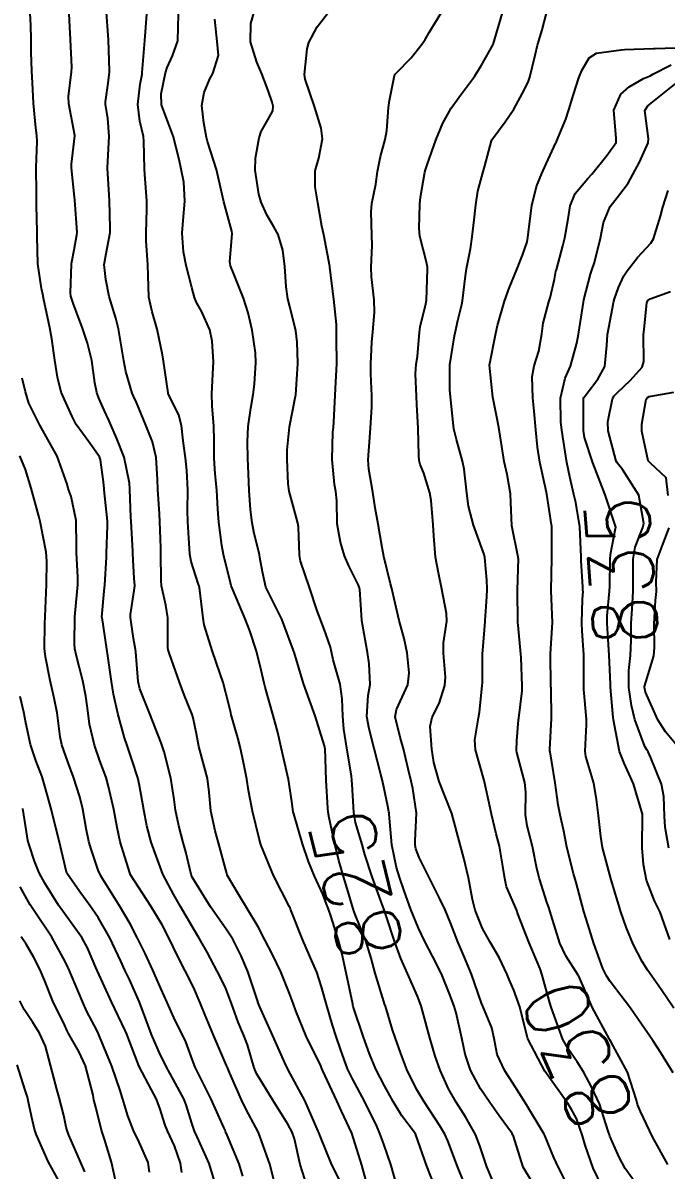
# Model space of a CAD drawing. Header units: metres. Extents: x 307586 to 320046, y 7427249 to 7434250.
# Drawn here: x 319281.1 to 319321.3, y 7429251.9 to 7429323.5 of the extents above; entities that cross this region are included whole.
import ezdxf
from ezdxf.enums import TextEntityAlignment as Align

# ---------------------------------------------------------------- set-up
doc = ezdxf.new("R2010")
doc.units = ezdxf.units.M
doc.header["$MEASUREMENT"] = 0
for name, color, linetype in [('Cotas', 45, 'Continuous'), ('Curvas de Nivel 1m', 11, 'Continuous'), ('Curvas de Nivel 5m', 15, 'Continuous'), ('Vias Primárias', 230, 'Continuous')]:
    doc.layers.add(name, color=color, linetype=linetype)
doc.styles.add('Style-STANDARD', font='STANDARD.shx')

msp = doc.modelspace()

# ---------------------------------------------------------------- linework, layer by layer
at = {"layer": 'Curvas de Nivel 1m', "flags": 128}
for points, elevation in [([(319301.26, 7429250.61), (319300.419, 7429252.252), (319299.671, 7429254.112), (319299.614, 7429254.271), (319299.575, 7429254.369), (319298.738, 7429256.28), (319297.721, 7429258.143), (319297.644, 7429258.291), (319297.579, 7429258.437), (319296.747, 7429260.3), (319295.91, 7429262.16), (319295.849, 7429262.309), (319295.767, 7429262.57), (319295.173, 7429264.319), (319294.771, 7429265.294), (319294.241, 7429266.334), (319293.822, 7429266.971), (319292.846, 7429268.35), (319291.859, 7429269.932), (319291.703, 7429270.204), (319291.643, 7429270.363), (319291.301, 7429271.793), (319291.143, 7429272.371), (319290.864, 7429273.41), (319290.671, 7429274.379), (319290.582, 7429275.043), (319290.376, 7429276.383), (319289.958, 7429278.033), (319289.838, 7429278.391), (319289.768, 7429278.589), (319289.051, 7429280.399), (319288.439, 7429281.965), (319288.327, 7429282.407), (319288.181, 7429284.258), (319288.162, 7429284.409), (319288.04, 7429285.107), (319287.859, 7429286.412), (319287.863, 7429286.604), (319288.078, 7429288.1), (319288.118, 7429288.374), (319288.118, 7429288.41), (319288.087, 7429288.847), (319287.993, 7429290.411), (319287.991, 7429290.524), (319287.894, 7429292.412), (319287.882, 7429292.657), (319287.807, 7429294.413), (319287.78, 7429294.79), (319287.463, 7429296.417), (319286.989, 7429297.624), (319286.62, 7429298.426), (319286.495, 7429298.716), (319286.212, 7429299.342), (319285.874, 7429300.098), (319285.744, 7429300.445), (319285.622, 7429301.053), (319285.437, 7429302.448), (319285.179, 7429303.531), (319284.855, 7429304.454), (319284.288, 7429305.96), (319284.126, 7429306.462), (319284.101, 7429306.656), (319284.165, 7429308.462), (319284.182, 7429308.604), (319284.332, 7429309.341), (319284.513, 7429310.287), (319284.524, 7429310.458), (319284.385, 7429312.438), (319284.383, 7429312.46), (319284.365, 7429312.625), (319284.166, 7429314.462), (319284.173, 7429314.684), (319284.384, 7429316.46), (319284.385, 7429316.489), (319284.004, 7429318.464), (319283.99, 7429318.922), (319284.168, 7429320.463), (319284.181, 7429320.748), (319284.104, 7429322.464), (319284.078, 7429322.875), (319283.995, 7429324.465)], 821), ([(319302.549, 7429251.316), (319302.293, 7429252.234), (319301.673, 7429254.24), (319301.033, 7429255.597), (319300.742, 7429256.254), (319299.857, 7429258.132), (319299.791, 7429258.269), (319299.769, 7429258.315), (319299.724, 7429258.426), (319298.815, 7429260.279), (319298.176, 7429261.869), (319298.021, 7429262.287), (319297.773, 7429262.954), (319297.239, 7429264.296), (319296.718, 7429265.386), (319296.245, 7429266.306), (319295.825, 7429267.099), (319295.089, 7429268.321), (319294.619, 7429269.097), (319293.893, 7429270.34), (319293.884, 7429270.361), (319293.864, 7429270.427), (319293.341, 7429272.345), (319293.138, 7429273.104), (319292.866, 7429274.35), (319292.757, 7429275.52), (319292.654, 7429276.353), (319292.191, 7429278.126), (319292.127, 7429278.358), (319291.971, 7429279.151), (319291.774, 7429280.157), (319291.709, 7429280.364), (319291.211, 7429281.588), (319290.917, 7429282.376), (319290.284, 7429284.131), (319290.199, 7429284.388), (319290.18, 7429284.533), (319290.182, 7429286.388), (319290.065, 7429287.172), (319289.789, 7429288.393), (319289.759, 7429288.72), (319289.753, 7429290.393), (319289.745, 7429290.755), (319289.682, 7429292.394), (319289.659, 7429292.866), (319289.554, 7429294.396), (319289.532, 7429295.023), (319289.464, 7429296.397), (319289.226, 7429297.361), (319288.814, 7429298.404), (319288.217, 7429299.817), (319288.036, 7429300.227), (319287.96, 7429300.414), (319287.564, 7429301.748), (319287.432, 7429302.422), (319287.264, 7429303.419), (319287.112, 7429304.427), (319286.944, 7429305.094), (319286.516, 7429306.437), (319286.309, 7429307.496), (319286.216, 7429308.441), (319286.221, 7429308.544), (319286.33, 7429309.116), (319286.574, 7429310.437), (319286.593, 7429310.684), (319286.536, 7429312.437), (319286.416, 7429314.416), (319286.416, 7429314.44), (319286.415, 7429314.462), (319286.513, 7429316.438), (319286.429, 7429317.545), (319286.301, 7429318.441), (319286.3, 7429318.585), (319286.456, 7429319.742), (319286.544, 7429320.439), (319286.547, 7429320.522), (319286.483, 7429322.44), (319286.325, 7429324.442)], 822), ([(319310.455, 7429251.312), (319310.098, 7429252.135), (319309.663, 7429253.447), (319309.394, 7429254.144), (319308.769, 7429255.245), (319308.179, 7429256.165), (319307.706, 7429257.011), (319307.174, 7429258.175), (319306.868, 7429259.042), (319306.531, 7429260.182), (319306.087, 7429261.86), (319305.996, 7429262.188), (319305.772, 7429262.79), (319305.135, 7429264.2), (319304.724, 7429265.128), (319304.334, 7429266.212), (319303.836, 7429267.741), (319303.669, 7429268.222), (319303.561, 7429268.508), (319302.944, 7429270.229), (319302.49, 7429271.621), (319302.305, 7429272.236), (319301.904, 7429273.623), (319301.794, 7429274.242), (319301.686, 7429275.999), (319301.677, 7429276.244), (319301.644, 7429276.538), (319301.362, 7429278.249), (319301.174, 7429279.451), (319301.109, 7429280.253), (319301.073, 7429281.333), (319300.932, 7429282.256), (319300.511, 7429283.777), (319300.401, 7429284.264), (319300.331, 7429284.561), (319300.044, 7429285.387), (319299.707, 7429286.273), (319299.502, 7429286.834), (319299.029, 7429288.281), (319298.466, 7429289.919), (319298.393, 7429290.287), (319298.34, 7429292.068), (319298.308, 7429292.288), (319298.132, 7429292.916), (319297.755, 7429294.294), (319297.697, 7429294.755), (319297.632, 7429296.295), (319297.629, 7429296.848), (319297.78, 7429298.294), (319298.156, 7429300.224), (319298.165, 7429300.291), (319298.233, 7429301.275), (319298.29, 7429302.242), (319298.294, 7429302.289), (319298.262, 7429303.582), (319298.18, 7429304.291), (319297.796, 7429305.805), (319297.672, 7429306.299), (319297.563, 7429307.042), (319297.484, 7429308.303), (319297.365, 7429309.336), (319297.067, 7429310.309), (319296.806, 7429310.772), (319296.355, 7429311.528), (319296.013, 7429312.324), (319295.868, 7429312.827), (319295.635, 7429314.328), (319295.658, 7429315.07), (319295.889, 7429316.325), (319296.018, 7429316.725), (319296.43, 7429317.448), (319296.731, 7429318.023), (319296.75, 7429318.315), (319296.698, 7429318.568), (319296.453, 7429319.287), (319296.056, 7429320.324), (319295.733, 7429321.064), (319295.344, 7429322.331), (319295.363, 7429323.468), (319295.609, 7429324.329)], 826), ([(319313.506, 7429250.219), (319312.356, 7429252.113), (319311.752, 7429254.04), (319311.723, 7429254.12), (319311.674, 7429254.207), (319310.873, 7429255.316), (319310.285, 7429256.141), (319309.706, 7429257.005), (319309.08, 7429258.156), (319308.734, 7429259.159), (319308.526, 7429260.162), (319308.174, 7429261.751), (319308.05, 7429262.167), (319307.774, 7429262.934), (319307.258, 7429264.175), (319306.714, 7429265.271), (319306.229, 7429266.186), (319305.826, 7429267.03), (319305.346, 7429268.197), (319304.949, 7429269.299), (319304.646, 7429270.208), (319304.462, 7429270.805), (319304.163, 7429272.216), (319303.999, 7429274.131), (319303.997, 7429274.219), (319303.987, 7429274.293), (319303.917, 7429274.646), (319303.582, 7429276.224), (319303.464, 7429276.701), (319303.061, 7429278.229), (319302.741, 7429279.467), (319302.613, 7429280.234), (319302.698, 7429281.531), (319302.806, 7429282.232), (319302.745, 7429283.51), (319302.639, 7429284.234), (319302.325, 7429285.962), (319302.288, 7429286.238), (319302.172, 7429288.149), (319302.154, 7429288.239), (319302.085, 7429288.43), (319301.472, 7429289.624), (319301.215, 7429290.253), (319300.958, 7429291.104), (319300.754, 7429292.261), (319300.724, 7429293.681), (319300.667, 7429294.262), (319300.593, 7429294.699), (319300.445, 7429296.266), (319300.488, 7429297.976), (319300.518, 7429298.265), (319300.55, 7429298.608), (319300.627, 7429300.264), (319300.654, 7429300.691), (319300.737, 7429302.263), (319300.716, 7429303.814), (319300.711, 7429304.263), (319300.702, 7429304.689), (319300.552, 7429306.266), (319300.32, 7429308.079), (319300.297, 7429308.27), (319300.291, 7429308.302), (319299.928, 7429310.274), (319299.803, 7429310.821), (319299.548, 7429312.278), (319299.387, 7429313.271), (319299.382, 7429314.28), (319299.617, 7429315.062), (319299.848, 7429316.276), (319299.755, 7429316.944), (319299.33, 7429318.281), (319298.755, 7429319.992), (319298.71, 7429320.288), (319298.874, 7429321.891), (319298.987, 7429322.285), (319299.513, 7429323.265), (319300.294, 7429324.272)], 827), ([(319304.462, 7429251.039), (319304.127, 7429252.213), (319303.663, 7429253.556), (319303.414, 7429254.223), (319303.221, 7429254.681), (319302.466, 7429256.232), (319301.714, 7429257.617), (319301.408, 7429258.245), (319300.953, 7429259.469), (319300.687, 7429260.256), (319300.461, 7429260.971), (319300.078, 7429262.265), (319299.779, 7429263.374), (319299.476, 7429264.273), (319299.227, 7429264.847), (319298.608, 7429266.282), (319297.842, 7429268.216), (319297.812, 7429268.29), (319297.775, 7429268.359), (319296.787, 7429270.301), (319296.014, 7429272.176), (319295.972, 7429272.309), (319295.888, 7429272.617), (319295.462, 7429274.317), (319295.213, 7429275.608), (319295.109, 7429276.322), (319294.908, 7429277.366), (319294.69, 7429278.329), (319294.547, 7429278.91), (319294.139, 7429280.338), (319294.11, 7429280.464), (319293.989, 7429280.977), (319293.638, 7429282.344), (319293.454, 7429282.903), (319292.941, 7429284.351), (319292.46, 7429285.945), (319292.379, 7429286.357), (319292.16, 7429288.281), (319292.144, 7429288.359), (319292.085, 7429288.53), (319291.63, 7429289.898), (319291.557, 7429290.368), (319291.466, 7429291.72), (319291.427, 7429292.37), (319291.42, 7429293.084), (319291.422, 7429294.371), (319291.369, 7429295.576), (319291.289, 7429296.373), (319291.143, 7429297.422), (319291.03, 7429298.378), (319290.865, 7429299.036), (319290.222, 7429300.346), (319290.203, 7429300.39), (319290.194, 7429300.42), (319289.903, 7429302.393), (319289.845, 7429302.798), (319289.515, 7429304.398), (319289.203, 7429305.481), (319289.005, 7429306.403), (319288.961, 7429307.755), (319288.943, 7429308.404), (319288.841, 7429309.902), (319288.822, 7429310.405), (319288.869, 7429311.893), (319288.874, 7429312.405), (319288.741, 7429314.054), (319288.721, 7429314.407), (319288.694, 7429316.124), (319288.658, 7429316.408), (319288.427, 7429317.382), (319288.309, 7429318.412), (319288.456, 7429319.681), (319288.571, 7429320.3), (319288.588, 7429320.409), (319288.723, 7429322.166), (319288.748, 7429322.407), (319288.864, 7429324.05)], 823), ([(319306.808, 7429251.002), (319306.344, 7429252.183), (319305.672, 7429254.129), (319305.637, 7429254.191), (319304.797, 7429255.316), (319304.241, 7429256.212), (319303.707, 7429257.182), (319303.175, 7429258.225), (319302.768, 7429259.194), (319302.394, 7429260.233), (319301.762, 7429262.13), (319301.738, 7429262.216), (319301.73, 7429262.24), (319301.722, 7429262.282), (319301.322, 7429264.247), (319301.043, 7429265.489), (319300.842, 7429266.255), (319300.373, 7429267.723), (319300.182, 7429268.265), (319300.096, 7429268.516), (319299.852, 7429269.149), (319299.341, 7429270.275), (319298.971, 7429271.18), (319298.587, 7429272.283), (319298.038, 7429274.162), (319298.014, 7429274.289), (319297.919, 7429274.923), (319297.706, 7429276.292), (319297.653, 7429276.577), (319297.261, 7429278.297), (319297.04, 7429279.232), (319296.758, 7429280.302), (319296.251, 7429282.057), (319296.189, 7429282.308), (319296.015, 7429283.12), (319295.715, 7429284.315), (319295.296, 7429285.572), (319295.014, 7429286.326), (319294.215, 7429288.204), (319294.151, 7429288.339), (319294.134, 7429288.39), (319294.085, 7429288.578), (319293.661, 7429290.344), (319293.553, 7429290.901), (319293.359, 7429292.348), (319293.314, 7429293.169), (319293.24, 7429294.349), (319293.136, 7429295.378), (319293.075, 7429296.351), (319293.081, 7429297.46), (319293.062, 7429298.351), (319292.947, 7429299.622), (319292.926, 7429300.353), (319293.001, 7429301.587), (319293.037, 7429302.352), (319292.958, 7429303.658), (319292.795, 7429304.355), (319292.285, 7429305.524), (319291.98, 7429306.055), (319291.845, 7429306.367), (319291.684, 7429306.988), (319291.327, 7429308.375), (319291.171, 7429309.217), (319291.088, 7429310.379), (319291.142, 7429311.17), (319291.253, 7429312.377), (319291.192, 7429313.567), (319291.024, 7429314.381), (319290.902, 7429314.887), (319290.544, 7429316.388), (319290.418, 7429316.726), (319289.784, 7429318.397), (319289.764, 7429319.083), (319290.046, 7429320.394), (319290.138, 7429320.721), (319290.473, 7429321.447), (319290.806, 7429322.385), (319290.848, 7429324.045)], 824), ([(319315.573, 7429250.122), (319314.575, 7429252.086), (319314.286, 7429252.717), (319313.72, 7429254.099), (319313.704, 7429254.131), (319313.674, 7429254.174), (319312.5, 7429256.112), (319311.711, 7429257.357), (319311.212, 7429258.128), (319310.741, 7429259.143), (319310.545, 7429260.138), (319310.412, 7429260.8), (319309.839, 7429262.149), (319309.816, 7429262.201), (319309.766, 7429262.34), (319309.148, 7429264.156), (319308.658, 7429265.308), (319308.281, 7429266.165), (319307.831, 7429267.35), (319307.486, 7429268.174), (319307.14, 7429268.887), (319306.49, 7429270.184), (319305.875, 7429271.433), (319305.667, 7429271.979), (319305.62, 7429272.194), (319305.616, 7429272.465), (319305.7, 7429274.193), (319305.473, 7429275.741), (319305.368, 7429276.198), (319305.179, 7429276.966), (319304.884, 7429278.206), (319304.694, 7429278.933), (319304.365, 7429280.214), (319304.448, 7429280.673), (319305.156, 7429282.203), (319305.256, 7429282.959), (319305.116, 7429284.204), (319304.929, 7429285.094), (319304.623, 7429286.211), (319304.177, 7429288.123), (319304.161, 7429288.219), (319304.147, 7429288.282), (319304.086, 7429288.514), (319303.67, 7429290.224), (319303.561, 7429290.772), (319303.309, 7429292.228), (319303.128, 7429293.24), (319302.971, 7429294.232), (319302.735, 7429295.667), (319302.694, 7429296.235), (319302.784, 7429297.644), (319302.832, 7429298.234), (319302.922, 7429299.527), (319302.918, 7429300.233), (319302.863, 7429301.608), (319302.85, 7429302.234), (319302.908, 7429303.589), (319302.982, 7429304.233), (319303.084, 7429305.433), (319303.053, 7429306.232), (319302.894, 7429307.654), (319302.869, 7429308.235), (319302.929, 7429309.642), (319302.927, 7429310.234), (319302.878, 7429311.715), (319302.923, 7429312.234), (319303.17, 7429313.443), (319303.278, 7429314.231), (319303.452, 7429315.18), (319303.754, 7429316.227), (319303.848, 7429316.799), (319303.96, 7429318.225), (319304.016, 7429318.656), (319304.326, 7429320.221), (319304.378, 7429320.307), (319304.465, 7429320.391), (319305.368, 7429321.323), (319306.068, 7429322.204), (319306.237, 7429322.461), (319306.5, 7429322.905), (319307.295, 7429324.188)], 828), ([(319317.625, 7429250.201), (319316.741, 7429252.059), (319316.244, 7429253.488), (319316.072, 7429254.066), (319315.684, 7429255.144), (319315.37, 7429255.755), (319315.147, 7429256.078), (319313.723, 7429258.1), (319312.655, 7429260.111), (319312.276, 7429261.604), (319312.163, 7429262.116), (319311.783, 7429263.149), (319311.488, 7429263.824), (319311.357, 7429264.127), (319310.869, 7429265.2), (319310.297, 7429266.143), (319309.826, 7429266.995), (319309.37, 7429268.155), (319309.2, 7429268.806), (319308.956, 7429270.159), (319308.655, 7429271.383), (319308.443, 7429272.164), (319307.913, 7429274.17), (319307.112, 7429276.178), (319306.78, 7429277.352), (319306.66, 7429278.183), (319306.548, 7429279.614), (319306.674, 7429280.183), (319307.126, 7429281.044), (319307.482, 7429282.175), (319307.509, 7429282.677), (319307.389, 7429284.176), (319307.388, 7429284.828), (319307.589, 7429286.175), (319307.575, 7429286.661), (319307.288, 7429288.178), (319307.087, 7429289.186), (319306.893, 7429290.182), (319306.787, 7429291.512), (319306.749, 7429292.184), (319306.614, 7429293.717), (319306.528, 7429294.186), (319306.165, 7429295.418), (319305.941, 7429295.964), (319305.879, 7429296.194), (319305.853, 7429296.52), (319305.808, 7429298.196), (319305.73, 7429299.71), (319305.695, 7429300.198), (319305.639, 7429301.608), (319305.685, 7429302.206), (319305.768, 7429302.687), (319305.896, 7429304.204), (319305.935, 7429304.544), (319306.291, 7429305.97), (319306.321, 7429306.2), (319306.389, 7429308.132), (319306.392, 7429308.199), (319306.393, 7429308.268), (319306.327, 7429308.578), (319305.92, 7429310.204), (319305.873, 7429310.68), (319305.912, 7429312.205), (319305.956, 7429312.625), (319306.227, 7429314.202), (319306.265, 7429314.33), (319306.398, 7429314.704), (319306.903, 7429316.193), (319307.358, 7429317.257), (319307.878, 7429318.178), (319308.451, 7429319.006), (319308.958, 7429319.665), (319309.316, 7429320.161), (319309.757, 7429320.874), (319310.493, 7429322.15), (319311.08, 7429324.141)], 829), ([(319321.385, 7429252.273), (319320.429, 7429254.012), (319319.689, 7429255.579), (319319.555, 7429255.885), (319319.506, 7429256.023), (319319.431, 7429256.29), (319318.868, 7429258.039), (319317.828, 7429259.963), (319317.769, 7429260.05), (319317.744, 7429260.095), (319316.699, 7429262.061), (319315.829, 7429264.033), (319315.81, 7429264.07), (319315.793, 7429264.1), (319315.023, 7429265.299), (319314.662, 7429266.087), (319314.102, 7429267.833), (319314.031, 7429268.097), (319313.99, 7429268.243), (319313.848, 7429268.643), (319313.382, 7429270.105), (319313.227, 7429270.752), (319312.942, 7429272.11), (319312.605, 7429273.414), (319312.502, 7429274.114), (319312.538, 7429275.503), (319312.474, 7429276.115), (319311.961, 7429277.987), (319311.937, 7429278.12), (319311.969, 7429278.72), (319312.078, 7429280.023), (319312.091, 7429280.119), (319312.291, 7429281.835), (319312.296, 7429282.117), (319312.238, 7429283.91), (319312.225, 7429284.118), (319312.051, 7429285.937), (319312.033, 7429286.101), (319312.033, 7429286.12), (319312.033, 7429286.14), (319312.019, 7429288.121), (319312.063, 7429290.081), (319312.059, 7429290.121), (319312.043, 7429290.182), (319311.655, 7429292.127), (319311.595, 7429293.576), (319311.58, 7429294.129), (319311.37, 7429295.337), (319311.18, 7429296.135), (319310.983, 7429297.346), (319310.87, 7429298.14), (319310.756, 7429298.689), (319310.46, 7429300.146), (319310.253, 7429302.15), (319310.654, 7429304.144), (319310.763, 7429304.628), (319311.194, 7429306.136), (319311.487, 7429306.951), (319311.975, 7429308.125), (319312.332, 7429309.023), (319312.608, 7429309.85), (319312.664, 7429310.117), (319312.838, 7429311.643), (319312.906, 7429312.115), (319313.204, 7429313.292), (319313.519, 7429314.109), (319313.792, 7429314.713), (319314.412, 7429316.028), (319314.437, 7429316.075), (319314.448, 7429316.1), (319315.025, 7429317.503), (319315.207, 7429318.092), (319315.497, 7429319.045), (319315.841, 7429320.086), (319316.016, 7429320.538), (319316.482, 7429321.332), (319316.94, 7429321.619), (319318.49, 7429321.828), (319318.699, 7429321.839), (319320.491, 7429321.915), (319320.603, 7429321.916), (319322.492, 7429321.966)], 831), ([(319321.723, 7429258), (319320.967, 7429259.244), (319320.453, 7429260.019), (319319.758, 7429261.041), (319319.054, 7429262.037), (319317.789, 7429263.695), (319317.567, 7429264.052), (319317.342, 7429264.51), (319316.783, 7429266.06), (319316.294, 7429267.608), (319316.153, 7429268.067), (319315.854, 7429269.164), (319315.668, 7429269.879), (319315.615, 7429270.074), (319315.511, 7429270.432), (319315.094, 7429272.082), (319314.893, 7429273.075), (319314.67, 7429274.089), (319314.551, 7429274.722), (319314.368, 7429276.093), (319314.044, 7429278.017), (319314.034, 7429278.099), (319314.032, 7429278.167), (319314.126, 7429280.098), (319314.101, 7429282.009), (319314.097, 7429282.099), (319314.094, 7429282.179), (319314.074, 7429284.099), (319314.075, 7429284.141), (319314.199, 7429286.098), (319314.104, 7429288.079), (319314.103, 7429288.1), (319314.103, 7429288.119), (319314.151, 7429290.099), (319314.152, 7429292.08), (319314.149, 7429292.1), (319314.149, 7429292.116), (319314.134, 7429292.197), (319313.845, 7429294.103), (319313.766, 7429294.495), (319313.41, 7429296.108), (319313.266, 7429297.03), (319313.159, 7429298.11), (319313.052, 7429299.274), (319312.975, 7429300.112), (319312.934, 7429301.422), (319313.056, 7429302.112), (319313.338, 7429303.034), (319313.52, 7429304.108), (319313.617, 7429304.77), (319313.973, 7429306.103), (319314.044, 7429306.355), (319314.314, 7429307.526), (319314.412, 7429308.009), (319314.435, 7429308.099), (319314.834, 7429309.599), (319314.96, 7429310.094), (319315.177, 7429311.276), (319315.297, 7429312.091), (319315.604, 7429312.865), (319316.39, 7429313.806), (319316.642, 7429314.076), (319317.583, 7429315.241), (319318.162, 7429316.054), (319318.178, 7429316.292), (319318.021, 7429318.056), (319318.453, 7429319.052), (319318.978, 7429319.525), (319319.883, 7429320.036), (319320.284, 7429320.213), (319320.467, 7429320.312), (319321.602, 7429320.887)], 832), ([(319321.773, 7429262.041), (319320.972, 7429263.199), (319320.387, 7429264.021), (319320.146, 7429264.374), (319319.802, 7429264.937), (319319.232, 7429266.036), (319318.783, 7429267.086), (319318.455, 7429268.044), (319317.863, 7429270.05), (319317.326, 7429272.056), (319317.21, 7429272.747), (319317.059, 7429274.059), (319316.936, 7429275.047), (319316.765, 7429276.062), (319316.283, 7429277.741), (319316.236, 7429278.067), (319316.312, 7429279.734), (319316.309, 7429280.067), (319316.157, 7429281.922), (319316.154, 7429282.069), (319316.146, 7429283.954), (319316.145, 7429284.069), (319316.048, 7429285.568), (319316.019, 7429286.037), (319316.016, 7429286.071), (319316.019, 7429286.105), (319316.075, 7429287.53), (319316.1, 7429288.053), (319316.096, 7429288.07), (319316.085, 7429288.321), (319315.976, 7429289.946), (319315.975, 7429290.072), (319315.976, 7429290.201), (319315.899, 7429292.074), (319315.644, 7429293.574), (319315.532, 7429294.079), (319315.269, 7429295.189), (319315.08, 7429296.086), (319314.873, 7429297.409), (319314.773, 7429298.091), (319314.722, 7429298.607), (319314.704, 7429300.093), (319314.993, 7429301.338), (319315.31, 7429302.084), (319315.706, 7429303.524), (319315.812, 7429304.085), (319315.888, 7429304.473), (319316.13, 7429306.082), (319316.157, 7429306.22), (319316.303, 7429306.78), (319316.572, 7429307.823), (319316.651, 7429308.075), (319316.812, 7429308.557), (319317.186, 7429310.067), (319317.374, 7429311.048), (319317.804, 7429312.059), (319318.38, 7429312.792), (319318.925, 7429313.507), (319319.218, 7429314.042), (319319.626, 7429314.812), (319320.158, 7429316.033), (319320.18, 7429316.269), (319319.967, 7429318.035), (319320.138, 7429318.341), (319320.448, 7429318.577), (319322.223, 7429320.004)], 833), ([(319321.511, 7429266.311), (319320.906, 7429268.014), (319320.569, 7429268.738), (319320.057, 7429270.027), (319319.878, 7429271.004), (319319.787, 7429272.031), (319319.785, 7429272.14), (319319.817, 7429274.031), (319319.805, 7429274.14), (319319.249, 7429276.037), (319318.668, 7429277.327), (319318.386, 7429278.046), (319318, 7429280.033), (319317.998, 7429280.05), (319317.985, 7429280.175), (319317.821, 7429282.052), (319317.809, 7429282.258), (319317.74, 7429284.053), (319317.721, 7429284.369), (319317.597, 7429286.055), (319317.605, 7429286.509), (319317.757, 7429288.053), (319317.773, 7429288.366), (319317.795, 7429290.053), (319317.821, 7429290.339), (319318.132, 7429291.962), (319318.147, 7429292.035), (319318.134, 7429292.109), (319317.485, 7429294.057), (319317.075, 7429295.15), (319316.714, 7429296.065), (319316.197, 7429297.645), (319316.132, 7429298.071), (319316.135, 7429299.984), (319316.137, 7429300.071), (319316.157, 7429300.138), (319316.226, 7429300.248), (319317.022, 7429301.281), (319317.47, 7429302.058), (319317.591, 7429303.381), (319317.634, 7429304.06), (319317.939, 7429305.705), (319318.004, 7429306.054), (319318.062, 7429306.288), (319318.307, 7429306.991), (319318.649, 7429307.716), (319318.859, 7429308.045), (319319.503, 7429308.866), (319320.34, 7429309.757), (319320.507, 7429310.028), (319320.932, 7429311.454), (319321.092, 7429312.019), (319321.411, 7429313.043)], 834), ([(319296.862, 7429251.066), (319296.549, 7429252.301), (319295.929, 7429254.047), (319295.812, 7429254.309), (319295.676, 7429254.579), (319295.073, 7429255.705), (319294.78, 7429256.324), (319294.039, 7429258.014), (319293.899, 7429258.337), (319293.848, 7429258.462), (319293.727, 7429258.752), (319293.029, 7429260.347), (319292.507, 7429261.601), (319292.201, 7429262.356), (319291.778, 7429263.335), (319291.263, 7429264.368), (319290.765, 7429265.338), (319290.273, 7429266.383), (319289.826, 7429267.24), (319289.121, 7429268.397), (319287.862, 7429270.35), (319287.829, 7429270.41), (319287.803, 7429270.471), (319287.206, 7429272.417), (319287.017, 7429273.298), (319286.808, 7429274.421), (319286.481, 7429275.871), (319286.328, 7429276.426), (319285.948, 7429277.468), (319285.605, 7429278.435), (319285.291, 7429279.756), (319285.201, 7429280.442), (319285.058, 7429281.509), (319284.87, 7429282.447), (319284.489, 7429283.99), (319284.388, 7429284.455), (319284.352, 7429284.771), (319284.384, 7429286.455), (319284.521, 7429288.009), (319284.564, 7429288.453), (319284.567, 7429288.932), (319284.474, 7429290.454), (319284.48, 7429290.827), (319284.465, 7429292.455), (319284.145, 7429293.955), (319283.972, 7429294.462), (319283.89, 7429294.728), (319283.267, 7429296.469), (319282.202, 7429298.412), (319282.159, 7429298.481), (319281.513, 7429299.788), (319281.294, 7429300.494), (319281.082, 7429301.348)], 819), ([(319321.423, 7429294.011), (319321.28, 7429295.13), (319320.303, 7429296.028), (319320.175, 7429296.179), (319319.776, 7429298.034), (319319.777, 7429298.464), (319320.049, 7429300.032), (319320.117, 7429300.138), (319320.225, 7429300.195), (319321.769, 7429300.467)], 836), ([(319294.875, 7429251.561), (319294.644, 7429252.325), (319293.888, 7429254.119), (319293.792, 7429254.338), (319293.753, 7429254.418), (319293.675, 7429254.591), (319292.883, 7429256.348), (319292.047, 7429258.028), (319291.891, 7429258.358), (319291.727, 7429258.797), (319291.304, 7429259.932), (319291.097, 7429260.37), (319290.645, 7429261.269), (319290.141, 7429262.384), (319289.775, 7429263.214), (319289.248, 7429264.395), (319288.766, 7429265.437), (319288.293, 7429266.405), (319287.826, 7429267.289), (319287.175, 7429268.417), (319286.031, 7429270.258), (319285.932, 7429270.429), (319285.865, 7429270.591), (319285.394, 7429271.953), (319285.257, 7429272.439), (319285.095, 7429273.241), (319284.868, 7429274.446), (319284.685, 7429275.213), (319284.301, 7429276.454), (319283.947, 7429277.405), (319283.564, 7429278.464), (319283.461, 7429278.972), (319283.279, 7429280.467), (319283.094, 7429281.367), (319282.845, 7429282.472), (319282.548, 7429283.952), (319282.489, 7429284.475), (319282.502, 7429286.022), (319282.518, 7429286.475), (319282.582, 7429287.968), (319282.611, 7429288.475), (319282.64, 7429289.932), (319282.584, 7429290.475), (319282.208, 7429292.393), (319282.189, 7429292.479), (319282.127, 7429292.736), (319281.656, 7429294.487), (319281.306, 7429295.635), (319280.94, 7429296.498)], 818), ([(319321.967, 7429278.409), (319321.247, 7429279.283), (319320.774, 7429280.018), (319320.009, 7429281.756), (319319.939, 7429282.031), (319319.939, 7429282.106), (319320.016, 7429282.37), (319320.514, 7429284.023), (319320.555, 7429284.539), (319320.535, 7429286.023), (319320.631, 7429287.465), (319320.682, 7429288.021), (319320.673, 7429288.606), (319320.723, 7429290.021), (319321.102, 7429291.032), (319321.48, 7429292.01)], 836), ([(319293.271, 7429250.699), (319292.762, 7429252.349), (319292.019, 7429254.005), (319291.858, 7429254.358), (319291.678, 7429254.868), (319291.329, 7429256.005), (319291.181, 7429256.368), (319290.533, 7429257.555), (319290.089, 7429258.385), (319289.965, 7429258.626), (319289.73, 7429259.11), (319289.171, 7429260.396), (319288.807, 7429261.345), (319288.406, 7429262.404), (319287.784, 7429263.814), (319287.506, 7429264.413), (319287.258, 7429264.956), (319286.553, 7429266.423), (319285.832, 7429267.684), (319285.32, 7429268.438), (319284.697, 7429269.293), (319283.882, 7429270.46), (319283.878, 7429270.475), (319283.864, 7429270.522), (319283.39, 7429272.465), (319283.239, 7429273.12), (319282.911, 7429274.47), (319282.515, 7429275.886), (319282.329, 7429276.476), (319281.948, 7429277.496), (319281.601, 7429278.485), (319281.312, 7429279.826), (319281.191, 7429280.492), (319280.968, 7429281.471)], 817), ([(319291.053, 7429251.782), (319290.968, 7429252.37), (319290.592, 7429253.443), (319290.156, 7429254.383), (319290.025, 7429254.733), (319289.687, 7429255.797), (319289.452, 7429256.392), (319289.159, 7429256.937), (319288.388, 7429258.403), (319287.74, 7429260.073), (319287.625, 7429260.411), (319287.523, 7429260.635), (319286.675, 7429262.421), (319285.792, 7429264.346), (319285.758, 7429264.431), (319285.165, 7429265.798), (319284.809, 7429266.445), (319283.833, 7429267.794), (319283.357, 7429268.465), (319282.502, 7429269.828), (319282.151, 7429270.477), (319281.87, 7429271.195), (319281.552, 7429272.157), (319281.448, 7429272.487), (319281.351, 7429273.028), (319281.133, 7429274.492)], 816), ([(319286.95, 7429251.097), (319286.663, 7429252.42), (319286.231, 7429253.858), (319286.049, 7429254.426), (319285.687, 7429255.852), (319285.572, 7429256.312), (319285.549, 7429256.432), (319285.514, 7429256.614), (319285.047, 7429258.44), (319284.625, 7429259.34), (319283.987, 7429260.456), (319283.908, 7429260.621), (319283.748, 7429260.946), (319283.014, 7429262.467), (319282.484, 7429263.771), (319282.183, 7429264.476), (319281.801, 7429265.244), (319281.343, 7429266.022), (319281.037, 7429266.492)], 814), ([(319285.011, 7429251.814), (319284.729, 7429252.444), (319284.006, 7429254.117), (319283.878, 7429254.457), (319283.834, 7429254.617), (319283.682, 7429255.331), (319283.397, 7429256.463), (319283.266, 7429256.898), (319282.862, 7429258.469), (319282.543, 7429259.664), (319282.166, 7429260.476), (319281.749, 7429261.133), (319281.214, 7429261.944), (319280.946, 7429262.492)], 813), ([(319283.626, 7429250.793), (319282.716, 7429252.469), (319281.968, 7429254.178), (319281.869, 7429254.478), (319281.681, 7429255.289), (319281.47, 7429256.263), (319281.417, 7429256.484), (319281.277, 7429256.908), (319280.777, 7429258.494)], 812)]:
    msp.add_lwpolyline(points, dxfattribs=dict(at, elevation=elevation))
at = {"layer": 'Curvas de Nivel 5m', "flags": 128}
for points, elevation in [([(319298.728, 7429251.368), (319298.452, 7429252.278), (319298.08, 7429253.871), (319297.939, 7429254.287), (319297.678, 7429254.79), (319296.731, 7429256.3), (319295.718, 7429257.958), (319295.567, 7429258.312), (319295.158, 7429259.739), (319294.929, 7429260.322), (319294.574, 7429261.151), (319294.161, 7429262.334), (319293.778, 7429263.317), (319293.269, 7429264.345), (319292.628, 7429265.528), (319292.156, 7429266.357), (319291.821, 7429266.911), (319290.973, 7429268.373), (319290.568, 7429269.097), (319289.863, 7429270.39), (319289.145, 7429272.397), (319288.879, 7429273.419), (319288.684, 7429274.402), (319288.412, 7429275.921), (319288.305, 7429276.406), (319287.949, 7429277.49), (319287.636, 7429278.413), (319287.478, 7429278.904), (319287.054, 7429280.419), (319286.799, 7429281.617), (319286.658, 7429282.423), (319286.429, 7429284.024), (319286.374, 7429284.427), (319286.075, 7429286.407), (319286.073, 7429286.43), (319286.234, 7429288.275), (319286.247, 7429288.428), (319286.353, 7429290.175), (319286.361, 7429290.427), (319286.424, 7429292.123), (319286.41, 7429292.427), (319286.206, 7429294.375), (319286.2, 7429294.43), (319286.157, 7429294.879), (319285.986, 7429296.248), (319285.91, 7429296.434), (319285.259, 7429297.372), (319284.466, 7429298.456), (319284.369, 7429298.622), (319284.208, 7429298.949), (319283.532, 7429300.467), (319283.292, 7429301.41), (319283.134, 7429302.471), (319282.944, 7429303.792), (319282.824, 7429304.474), (319282.431, 7429306.339), (319282.403, 7429306.479), (319282.3, 7429306.934), (319282.063, 7429308.484), (319282.027, 7429310.172), (319282.028, 7429310.485), (319281.982, 7429312.109), (319281.995, 7429312.486), (319281.993, 7429312.862), (319281.96, 7429314.486), (319282.025, 7429316.101), (319282.012, 7429316.486), (319281.943, 7429316.964), (319281.789, 7429318.49), (319281.731, 7429319.766), (319281.7, 7429320.491), (319281.66, 7429321.678), (319281.654, 7429322.492), (319281.636, 7429323.353), (319281.574, 7429324.494)], 820), ([(319308.662, 7429251.184), (319308.268, 7429252.161), (319307.667, 7429253.756), (319307.474, 7429254.172), (319307.152, 7429254.702), (319306.187, 7429256.185), (319305.705, 7429256.979), (319305.101, 7429258.199), (319304.733, 7429259.205), (319304.375, 7429260.211), (319304.214, 7429260.68), (319303.762, 7429262.153), (319303.742, 7429262.22), (319303.735, 7429262.249), (319303.128, 7429264.227), (319302.877, 7429265.154), (319302.545, 7429266.233), (319301.839, 7429267.985), (319301.749, 7429268.241), (319301.312, 7429269.703), (319301.151, 7429270.251), (319300.865, 7429271.247), (319300.612, 7429272.259), (319300.26, 7429273.913), (319300.196, 7429274.266), (319300.17, 7429274.52), (319300.075, 7429276.268), (319299.995, 7429278.237), (319299.989, 7429278.27), (319299.988, 7429278.294), (319299.964, 7429278.402), (319299.383, 7429280.276), (319299.027, 7429281.246), (319298.656, 7429282.283), (319298.068, 7429284.254), (319298.058, 7429284.29), (319298.034, 7429284.355), (319297.304, 7429286.297), (319296.507, 7429287.875), (319296.31, 7429288.308), (319296.092, 7429289.249), (319295.932, 7429290.144), (319295.9, 7429290.313), (319295.561, 7429291.762), (319295.451, 7429292.32), (319295.34, 7429293.116), (319295.254, 7429294.323), (319295.217, 7429295.378), (319295.18, 7429296.325), (319295.152, 7429297.362), (319295.199, 7429298.325), (319295.356, 7429299.471), (319295.504, 7429300.327), (319295.588, 7429300.968), (319295.68, 7429302.326), (319295.652, 7429302.926), (319295.445, 7429304.328), (319295.205, 7429305.409), (319294.912, 7429306.334), (319294.315, 7429307.797), (319294.097, 7429308.342), (319294.057, 7429308.612), (319294.199, 7429310.341), (319294.175, 7429310.511), (319293.675, 7429312.347), (319293.479, 7429313.247), (319293.214, 7429314.352), (319292.658, 7429316.11), (319292.589, 7429316.358), (319292.426, 7429317.261), (319292.313, 7429318.362), (319292.451, 7429319.154), (319292.805, 7429320.011), (319292.993, 7429320.355), (319293.352, 7429321.474), (319293.26, 7429322.352), (319293.117, 7429323.741)], 825), ([(319319.634, 7429250.773), (319318.735, 7429252.034), (319318.356, 7429252.736), (319317.778, 7429254.048), (319317.75, 7429254.125), (319317.676, 7429254.364), (319317.127, 7429256.056), (319316.636, 7429257.134), (319316.129, 7429258.066), (319315.729, 7429258.69), (319315.163, 7429259.504), (319314.83, 7429260.084), (319314.291, 7429261.566), (319314.12, 7429262.095), (319314.037, 7429262.357), (319313.785, 7429263.269), (319313.559, 7429264.102), (319313.419, 7429264.481), (319312.739, 7429266.111), (319312.033, 7429267.925), (319311.965, 7429268.119), (319311.846, 7429268.408), (319311.332, 7429269.602), (319311.212, 7429270.13), (319311.104, 7429270.902), (319310.876, 7429272.135), (319310.677, 7429272.914), (319310.379, 7429274.143), (319310.309, 7429274.536), (319309.958, 7429276.15), (319309.934, 7429276.231), (319309.378, 7429278.156), (319309.354, 7429278.771), (319309.581, 7429280.154), (319309.637, 7429280.503), (319309.813, 7429282.152), (319309.824, 7429282.343), (319309.831, 7429284.152), (319309.844, 7429284.343), (319309.984, 7429286.151), (319309.991, 7429286.213), (319310.071, 7429287.386), (319310.121, 7429288.111), (319310.122, 7429288.149), (319310.122, 7429288.188), (319310.089, 7429288.746), (319309.968, 7429290.151), (319309.923, 7429290.334), (319309.253, 7429292.159), (319308.948, 7429293.359), (319308.851, 7429294.163), (319308.68, 7429295.653), (319308.568, 7429296.166), (319308.193, 7429297.521), (319308.041, 7429298.172), (319308.01, 7429298.367), (319307.83, 7429300.174), (319307.792, 7429300.612), (319307.791, 7429302.177), (319308.084, 7429303.987), (319308.121, 7429304.172), (319308.281, 7429304.929), (319308.528, 7429305.93), (319308.57, 7429306.167), (319308.758, 7429307.724), (319308.831, 7429308.165), (319309.079, 7429309.419), (319309.186, 7429310.162), (319309.302, 7429311.217), (319309.405, 7429312.16), (319309.532, 7429313.008), (319309.843, 7429314.156), (319309.972, 7429314.58), (319310.382, 7429316.15), (319310.39, 7429316.173), (319310.414, 7429316.201), (319311.245, 7429317.324), (319311.774, 7429318.13), (319312.455, 7429319.356), (319312.699, 7429319.879), (319312.781, 7429320.117), (319313.108, 7429321.489), (319313.267, 7429322.112), (319313.549, 7429323.063), (319313.82, 7429324.107)], 830), ([(319321.447, 7429272.007), (319321.219, 7429273.323), (319321.19, 7429274.011), (319321.153, 7429275.24), (319320.991, 7429276.014), (319320.338, 7429277.643), (319320.17, 7429278.027), (319320.093, 7429278.157), (319319.966, 7429278.368), (319319.326, 7429280.037), (319319.125, 7429280.91), (319318.968, 7429282.04), (319318.96, 7429283.105), (319319.067, 7429284.04), (319319.1, 7429284.981), (319319.11, 7429286.039), (319319.167, 7429286.939), (319319.23, 7429288.039), (319319.232, 7429288.899), (319319.229, 7429290.039), (319319.363, 7429290.789), (319319.841, 7429292.033), (319319.897, 7429292.271), (319319.584, 7429294.036), (319318.565, 7429295.65), (319318.233, 7429296.049), (319318.175, 7429296.159), (319317.669, 7429298.055), (319317.644, 7429298.621), (319317.942, 7429300.053), (319318.043, 7429300.234), (319318.229, 7429300.428), (319319.067, 7429301.215), (319319.785, 7429302.035), (319319.901, 7429302.389), (319319.882, 7429304.034), (319319.909, 7429304.401), (319320.084, 7429306.032), (319320.143, 7429306.184), (319320.297, 7429306.299), (319321.569, 7429306.745)], 835), ([(319289.04, 7429251.799), (319288.957, 7429252.397), (319288.393, 7429253.672), (319288.04, 7429254.406), (319287.682, 7429255.306), (319287.348, 7429256.413), (319287.214, 7429256.901), (319286.696, 7429258.42), (319285.942, 7429260.227), (319285.856, 7429260.429), (319285.745, 7429260.656), (319285.136, 7429261.819), (319284.85, 7429262.444), (319284.16, 7429264.082), (319284.003, 7429264.457), (319283.939, 7429264.602), (319283.797, 7429264.908), (319282.942, 7429266.469), (319281.837, 7429268.114), (319281.588, 7429268.484), (319280.975, 7429269.614)], 815)]:
    msp.add_lwpolyline(points, dxfattribs=dict(at, elevation=elevation))
at = {"layer": 'Vias Primárias'}
msp.add_rational_spline([(319426.323, 7429109.899), (319424.377, 7429109.647), (319422.432, 7429109.394), (319416.523, 7429108.203), (319410.614, 7429107.011), (319404.755, 7429105.698), (319398.897, 7429104.386), (319392.541, 7429103.022), (319386.185, 7429101.659), (319380.519, 7429100.639), (319374.853, 7429099.619), (319369.129, 7429099.533), (319363.405, 7429099.446), (319354.074, 7429099.873), (319344.743, 7429100.3), (319338.643, 7429100.759), (319332.544, 7429101.218), (319328.065, 7429102.546), (319323.587, 7429103.875), (319320.368, 7429105.51), (319317.149, 7429107.144), (319313.761, 7429110.005), (319310.372, 7429112.865), (319306.814, 7429116.644), (319303.256, 7429120.422), (319299.867, 7429124.169), (319296.478, 7429127.916), (319293.481, 7429131.866), (319290.484, 7429135.815), (319288.306, 7429138.983), (319286.127, 7429142.151), (319283.487, 7429146.188), (319280.847, 7429150.225), (319278.549, 7429154.005), (319276.251, 7429157.784), (319273.901, 7429161.822), (319271.55, 7429165.86), (319270.205, 7429169.198), (319268.859, 7429172.536), (319267.361, 7429176.809), (319265.863, 7429181.081), (319263.803, 7429185.715), (319261.743, 7429190.348), (319260.499, 7429193.807), (319259.255, 7429197.267), (319257.635, 7429201.779), (319256.016, 7429206.291), (319254.959, 7429209.493), (319253.903, 7429212.696), (319252.608, 7429217.641), (319251.313, 7429222.586), (319249.63, 7429230.009), (319247.946, 7429237.432), (319247.119, 7429242.953), (319246.291, 7429248.475), (319244.863, 7429256.11), (319243.434, 7429263.745), (319242.505, 7429268.482), (319241.575, 7429273.219), (319240.645, 7429284.077), (319239.715, 7429294.935), (319239.547, 7429303.076), (319239.378, 7429311.217), (319239.322, 7429320.308), (319239.267, 7429329.399), (319239.436, 7429339.335), (319239.605, 7429349.27), (319239.492, 7429352.682), (319239.379, 7429356.094), (319239.729, 7429368.018), (319240.079, 7429379.942), (319240.108, 7429382.838), (319240.138, 7429385.733), (319240.9, 7429390.728), (319241.663, 7429395.723), (319243.219, 7429400.503), (319244.775, 7429405.283), (319247.565, 7429413.858), (319255.515, 7429418.113), (319260.996, 7429421.046), (319267.212, 7429420.935), (319273.126, 7429420.829), (319278.59, 7429418.564), (319286.218, 7429415.46), (319293.846, 7429412.356), (319300.523, 7429409.214), (319307.2, 7429406.073), (319314.517, 7429402.997), (319321.835, 7429399.921), (319327.449, 7429397.561), (319328.97, 7429391.664)], [1, 1, 1, 1, 1, 1, 1, 1, 1, 1, 1, 1, 1, 1, 1, 1, 1, 1, 1, 1, 1, 1, 1, 1, 1, 1, 1, 1, 1, 1, 1, 1, 1, 1, 1, 1, 1, 1, 1, 1, 1, 1, 1, 1, 1, 1, 1, 1, 1, 1, 1, 1, 1, 1, 1, 1, 1, 1, 1, 1, 1, 1, 1, 1, 1, 1, 1, 1, 1, 1, 1, 1, 1, 1, 1, 1, 1, 0.927778470966, 1, 0.967754199408, 1, 0.982472319861, 1, 1, 1, 1, 1, 1, 1, 0.895992721189, 1], degree=2, knots=[28.805863, 28.805863, 28.805863, 29.242191, 29.242191, 30.242191, 30.242191, 31.242191, 31.242191, 32.242191, 32.242191, 33.242191, 33.242191, 34.242191, 34.242191, 35.242191, 35.242191, 36.242191, 36.242191, 37.242191, 37.242191, 38.242191, 38.242191, 39.242191, 39.242191, 40.242191, 40.242191, 41.242191, 41.242191, 42.242191, 42.242191, 43.242191, 43.242191, 44.242191, 44.242191, 45.242191, 45.242191, 46.242191, 46.242191, 47.242191, 47.242191, 48.242191, 48.242191, 49.242191, 49.242191, 50.242191, 50.242191, 51.242191, 51.242191, 52.242191, 52.242191, 53.242191, 53.242191, 54.242191, 54.242191, 55.242191, 55.242191, 56.242191, 56.242191, 57.242191, 57.242191, 58.242191, 58.242191, 59.242191, 59.242191, 60.242191, 60.242191, 61.242191, 61.242191, 62.242191, 62.242191, 63.242191, 63.242191, 64.242191, 64.242191, 65.242191, 65.242191, 66.242191, 66.242191, 67.006955, 67.006955, 67.516234, 67.516234, 67.891245, 67.891245, 68.891245, 68.891245, 69.891245, 69.891245, 70.891245, 70.891245, 71.811514, 71.811514, 71.811514], dxfattribs=at)
msp.add_rational_spline([(319426.323, 7429109.899), (319424.377, 7429109.647), (319422.432, 7429109.394), (319416.523, 7429108.203), (319410.614, 7429107.011), (319404.755, 7429105.698), (319398.897, 7429104.386), (319392.541, 7429103.022), (319386.185, 7429101.659), (319380.519, 7429100.639), (319374.853, 7429099.619), (319369.129, 7429099.533), (319363.405, 7429099.446), (319354.074, 7429099.873), (319344.743, 7429100.3), (319338.643, 7429100.759), (319332.544, 7429101.218), (319328.065, 7429102.546), (319323.587, 7429103.875), (319320.368, 7429105.51), (319317.149, 7429107.144), (319313.761, 7429110.005), (319310.372, 7429112.865), (319306.814, 7429116.644), (319303.256, 7429120.422), (319299.867, 7429124.169), (319296.478, 7429127.916), (319293.481, 7429131.866), (319290.484, 7429135.815), (319288.306, 7429138.983), (319286.127, 7429142.151), (319283.487, 7429146.188), (319280.847, 7429150.225), (319278.549, 7429154.005), (319276.251, 7429157.784), (319273.901, 7429161.822), (319271.55, 7429165.86), (319270.205, 7429169.198), (319268.859, 7429172.536), (319267.361, 7429176.809), (319265.863, 7429181.081), (319263.803, 7429185.715), (319261.743, 7429190.348), (319260.499, 7429193.807), (319259.255, 7429197.267), (319257.635, 7429201.779), (319256.016, 7429206.291), (319254.959, 7429209.493), (319253.903, 7429212.696), (319252.608, 7429217.641), (319251.313, 7429222.586), (319249.63, 7429230.009), (319247.946, 7429237.432), (319247.119, 7429242.953), (319246.291, 7429248.475), (319244.863, 7429256.11), (319243.434, 7429263.745), (319242.505, 7429268.482), (319241.575, 7429273.219), (319240.645, 7429284.077), (319239.715, 7429294.935), (319239.547, 7429303.076), (319239.378, 7429311.217), (319239.322, 7429320.308), (319239.267, 7429329.399), (319239.436, 7429339.335), (319239.605, 7429349.27), (319239.492, 7429352.682), (319239.379, 7429356.094), (319239.729, 7429368.018), (319240.079, 7429379.942), (319240.108, 7429382.838), (319240.138, 7429385.733), (319240.9, 7429390.728), (319241.663, 7429395.723), (319243.219, 7429400.503), (319244.775, 7429405.283), (319247.565, 7429413.858), (319255.515, 7429418.113), (319260.996, 7429421.046), (319267.212, 7429420.935), (319273.126, 7429420.829), (319278.59, 7429418.564), (319286.218, 7429415.46), (319293.846, 7429412.356), (319300.523, 7429409.214), (319307.2, 7429406.073), (319314.517, 7429402.997), (319321.835, 7429399.921), (319327.449, 7429397.561), (319328.97, 7429391.664)], [1, 1, 1, 1, 1, 1, 1, 1, 1, 1, 1, 1, 1, 1, 1, 1, 1, 1, 1, 1, 1, 1, 1, 1, 1, 1, 1, 1, 1, 1, 1, 1, 1, 1, 1, 1, 1, 1, 1, 1, 1, 1, 1, 1, 1, 1, 1, 1, 1, 1, 1, 1, 1, 1, 1, 1, 1, 1, 1, 1, 1, 1, 1, 1, 1, 1, 1, 1, 1, 1, 1, 1, 1, 1, 1, 1, 1, 0.927778470966, 1, 0.967754199408, 1, 0.982472319861, 1, 1, 1, 1, 1, 1, 1, 0.895992721189, 1], degree=2, knots=[28.805863, 28.805863, 28.805863, 29.242191, 29.242191, 30.242191, 30.242191, 31.242191, 31.242191, 32.242191, 32.242191, 33.242191, 33.242191, 34.242191, 34.242191, 35.242191, 35.242191, 36.242191, 36.242191, 37.242191, 37.242191, 38.242191, 38.242191, 39.242191, 39.242191, 40.242191, 40.242191, 41.242191, 41.242191, 42.242191, 42.242191, 43.242191, 43.242191, 44.242191, 44.242191, 45.242191, 45.242191, 46.242191, 46.242191, 47.242191, 47.242191, 48.242191, 48.242191, 49.242191, 49.242191, 50.242191, 50.242191, 51.242191, 51.242191, 52.242191, 52.242191, 53.242191, 53.242191, 54.242191, 54.242191, 55.242191, 55.242191, 56.242191, 56.242191, 57.242191, 57.242191, 58.242191, 58.242191, 59.242191, 59.242191, 60.242191, 60.242191, 61.242191, 61.242191, 62.242191, 62.242191, 63.242191, 63.242191, 64.242191, 64.242191, 65.242191, 65.242191, 66.242191, 66.242191, 67.006955, 67.006955, 67.516234, 67.516234, 67.891245, 67.891245, 68.891245, 68.891245, 69.891245, 69.891245, 70.891245, 70.891245, 71.811514, 71.811514, 71.811514], dxfattribs=at)

# ---------------------------------------------------------------- texts
at = {"layer": 'Cotas', "style": 'Style-STANDARD'}
for s, rotation, p in [('835', 94.00916, (319318.487, 7429289.313, 835)), ('825', 103.75724, (319301.919, 7429269.721, 825)), ('830', 113.22411, (319315.743, 7429259.143, 830))]:
    msp.add_text(s, height=4, rotation=rotation, dxfattribs=at).set_placement(p, align=Align.MIDDLE_CENTER)

doc.saveas('drawing.dxf')
